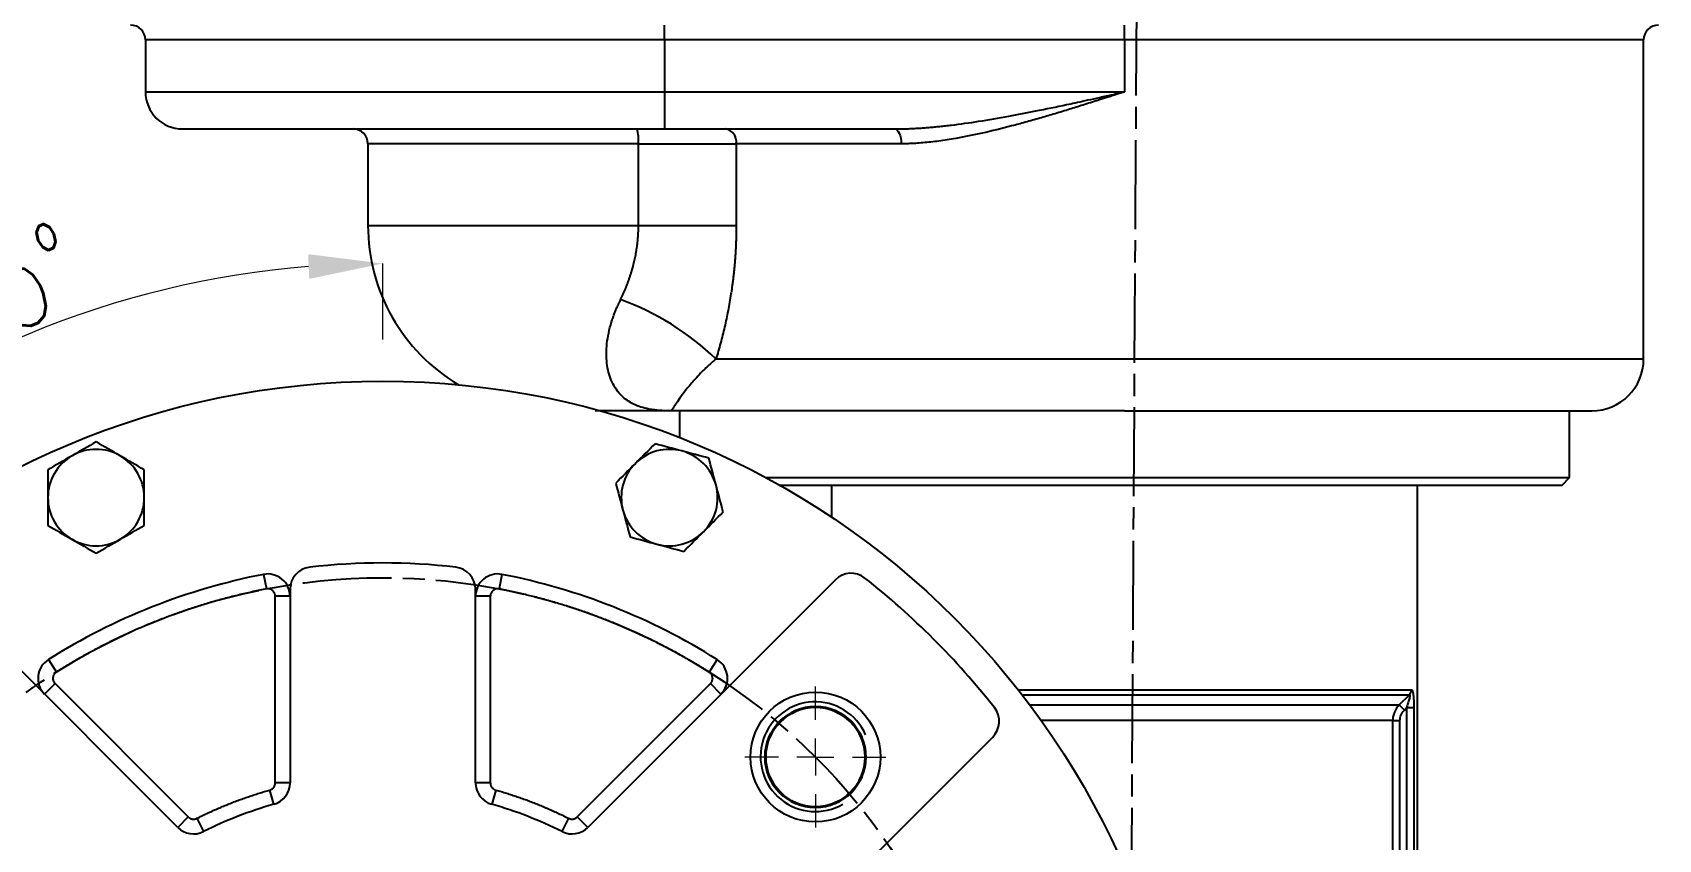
# Model space of a CAD drawing. Header units: millimetres. Extents: x 2301 to 4250, y 838 to 2217.
# Drawn here: x 3456.8 to 3676, y 1637.2 to 1746 of the extents above; entities that cross this region are included whole.
import ezdxf

# ---------------------------------------------------------------- set-up
doc = ezdxf.new("R2010")
doc.units = ezdxf.units.MM
doc.linetypes.add('AM_ISO08W050', pattern=[18, 12, -1.5, 3, -1.5])
for name, color, linetype, lineweight in [('10', 7, 'Continuous', 0), ('AM_5', 3, 'Continuous', 25), ('AM_7', 4, 'AM_ISO08W050', 25), ('粗实线', 7, 'Continuous', 40)]:
    doc.layers.add(name, color=color, linetype=linetype, lineweight=lineweight)
doc.styles.add('SLDTEXTSTYLE1', font='txt.shx', dxfattribs={"width": 0.7, "bigfont": 'gbcbig.shx'})
doc.dimstyles.new('SLDDIMSTYLE12$2', dxfattribs={"dimtxt": 12, "dimasz": 10, "dimexe": 0, "dimexo": 0.0625, "dimgap": 0.875, "dimtad": 1, "dimdec": 1, "dimlfac": 1.8, "dimrnd": 1e-09, "dimzin": 12, "dimdsep": 46, "dimtxsty": 'SLDTEXTSTYLE1', "dimcen": 0.09, "dimdle": 8.16, "dimclrd": 3, "dimclre": 3, "dimadec": 0, "dimazin": 3, "dimtfac": 1, "dimtdec": 1, "dimtofl": 0, "dimtmove": 0, "dimatfit": 3, "dimfxl": 0, "dimfrac": 2, "dimtolj": 1, "dimlwd": 5, "dimlwe": 5, "dimarcsym": 0})
doc.dimstyles.new('SLDDIMSTYLE12$3', dxfattribs={"dimtxt": 12, "dimasz": 10, "dimexe": 0, "dimexo": 0.0625, "dimgap": 0.875, "dimtad": 1, "dimdec": 1, "dimlfac": 1.8, "dimrnd": 1e-09, "dimzin": 12, "dimdsep": 46, "dimtxsty": 'SLDTEXTSTYLE1', "dimcen": 0.09, "dimdle": 8.16, "dimclrd": 3, "dimclre": 3, "dimadec": 0, "dimazin": 3, "dimtfac": 1, "dimtdec": 1, "dimtofl": 0, "dimtmove": 0, "dimatfit": 3, "dimfxl": 0, "dimfrac": 2, "dimtolj": 1, "dimlwd": 5, "dimlwe": 5, "dimarcsym": 0})

# ---------------------------------------------------------------- blocks, each defined once
blk = doc.blocks.new('SW_CENTERMARKSYMBOL_4')
at = {"layer": '10', "color": 0}
for p, q in [((0, 1), (0, 1.9)), ((0, 0), (0, 0.5)), ((-1, 0), (-1.9, 0)), ((0, 0), (-0.5, 0)), ((0, 0), (0, -0.5)), ((0, 0), (0.5, 0)), ((1, 0), (1.9, 0)), ((0, -1), (0, -1.9))]:
    blk.add_line(p, q, dxfattribs=at)
blk = doc.blocks.new('*D61')
at = {"layer": 'AM_5', "color": 3, "linetype": 'Continuous', "lineweight": 5, "transparency": 16777216}
blk.add_line((3370.24, 1675.46), (3403.73, 1654.05), dxfattribs=at)
at = {"layer": 'AM_5', "color": 3, "lineweight": 5, "transparency": 16777216}
for p, q in [((3503.92, 1589.98), (3504.1, 1589.98)), ((3504.01, 1589.89), (3504.01, 1590.07))]:
    blk.add_line(p, q, dxfattribs=at)
at = {"layer": 'AM_5', "color": 3, "transparency": 16777216}
blk.add_solid([(3404.63, 1655.46), (3402.84, 1652.65), (3412.16, 1648.67)], dxfattribs=at)
at = {"layer": 'Defpoints', "color": 0, "transparency": 16777216}
for p in [(3412.16, 1648.67), (3595.86, 1531.29)]:
    blk.add_point(p, dxfattribs=at)
at = {"layer": 'AM_5', "color": 0, "transparency": 16777216, "insert": (3386.47, 1673.24), "char_height": 12, "attachment_point": 5, "rotation": 327.4226, "style": 'SLDTEXTSTYLE1'}
blk.add_mtext('\\A1;∅218', dxfattribs=at)
blk = doc.blocks.new('*D62')
at = {"layer": 'AM_5', "color": 3, "linetype": 'Continuous', "lineweight": 5, "transparency": 16777216}
blk.add_line((3352.86, 1624.35), (3413.81, 1610.49), dxfattribs=at)
at = {"layer": 'AM_5', "color": 3, "lineweight": 5, "transparency": 16777216}
for p, q in [((3503.92, 1589.98), (3504.1, 1589.98)), ((3504.01, 1589.89), (3504.01, 1590.07))]:
    blk.add_line(p, q, dxfattribs=at)
at = {"layer": 'AM_5', "color": 3, "transparency": 16777216}
blk.add_solid([(3414.18, 1612.11), (3413.44, 1608.86), (3423.56, 1608.27)], dxfattribs=at)
at = {"layer": 'Defpoints', "color": 0, "transparency": 16777216}
for p in [(3423.56, 1608.27), (3584.46, 1571.69)]:
    blk.add_point(p, dxfattribs=at)
at = {"layer": 'AM_5', "color": 0, "transparency": 16777216, "insert": (3368.89, 1627.75), "char_height": 12, "attachment_point": 5, "rotation": 347.19, "style": 'SLDTEXTSTYLE1'}
blk.add_mtext('\\A1;∅165', dxfattribs=at)
blk = doc.blocks.new('*D58')
at = {"layer": 'AM_5', "color": 3, "linetype": 'Continuous', "lineweight": 5, "transparency": 16777216}
blk.add_line((3504.01, 1704.62), (3504.01, 1714.84), dxfattribs=at)
at = {"layer": 'AM_5', "color": 3, "lineweight": 5, "transparency": 16777216}
blk.add_line((3445.63, 1648.36), (3415.72, 1678.27), dxfattribs=at)
at = {"layer": 'AM_5', "color": 3, "linetype": 'Continuous', "lineweight": 5, "transparency": 16777216}
blk.add_arc((3504.01, 1589.98), 124.86, 94.59, 130.41, dxfattribs=at)
at = {"layer": 'AM_5', "color": 3, "transparency": 16777216}
for points in [[(3493.95, 1716.1), (3494.09, 1712.77), (3504.01, 1714.84)], [(3424.2, 1683.83), (3421.94, 1686.28), (3415.72, 1678.27)]]:
    blk.add_solid(points, dxfattribs=at)
at = {"layer": 'Defpoints', "color": 0, "transparency": 16777216}
for p in [(3471.69, 1710.59), (3504.01, 1704.55), (3445.67, 1648.32), (3504.01, 1589.98), (3504.01, 1474.49)]:
    blk.add_point(p, dxfattribs=at)
at = {"layer": 'AM_5', "color": 0, "transparency": 16777216, "insert": (3453.6, 1711.69), "char_height": 12, "attachment_point": 5, "rotation": 22.5, "style": 'SLDTEXTSTYLE1'}
blk.add_mtext('\\A1;45°', dxfattribs=at)
blk = doc.blocks.new('*U47')
at = {"layer": 'AM_5', "linetype": 'ByBlock'}
blk.add_arc((0, 0.31), 7.39, 113.617, 30.178, dxfattribs=at)
at = {"layer": '粗实线', "linetype": 'ByBlock'}
blk.add_circle((0.05, 0.33), 6.75, dxfattribs=at)
blk = doc.blocks.new('*U49')
at = {"layer": '粗实线', "color": 0, "linetype": 'ByBlock', "lineweight": -2, "transparency": 16777216}
for p, rotation in [((19471.27, 3195.66), 270), ((19355.25, 3078.89), 90.00000000000001), ((19471.65, 3079.27), 180)]:
    blk.add_blockref('*U47', p, dxfattribs=dict(at, rotation=rotation))
blk.add_blockref('*U47', (19354.88, 3195.29), dxfattribs=at)

msp = doc.modelspace()

# ---------------------------------------------------------------- linework, layer by layer
at = {"color": 7, "linetype": 'Continuous', "lineweight": 25}
for p, q in [((3542.011, 1744.98), (3542.011, 1746.98)), ((3604.011, 1744.98), (3604.011, 1746.98)), ((3472.011, 1744.98), (3472.011, 1737.98)), ((3542.011, 1744.98), (3472.011, 1744.98)), ((3604.011, 1744.98), (3542.011, 1744.98)), ((3542.011, 1744.98), (3542.011, 1737.98)), ((3604.011, 1744.98), (3604.011, 1737.98)), ((3674.011, 1744.98), (3604.011, 1744.98)), ((3674.011, 1701.98), (3674.011, 1744.98)), ((3472.011, 1737.98), (3542.011, 1737.98)), ((3542.011, 1737.98), (3604.011, 1737.98)), ((3542.011, 1737.98), (3542.011, 1732.98)), ((3542.011, 1732.98), (3573.043, 1732.98)), ((3502.011, 1730.98), (3502.011, 1719.98)), ((3538.484, 1730.98), (3502.011, 1730.98)), ((3538.484, 1730.98), (3551.674, 1730.98)), ((3538.484, 1719.98), (3538.484, 1730.98)), ((3551.674, 1730.98), (3551.674, 1719.98)), ((3573.903, 1730.98), (3551.674, 1730.98)), ((3502.011, 1719.98), (3538.484, 1719.98)), ((3538.484, 1719.98), (3551.674, 1719.98)), ((3548.935, 1701.98), (3674.011, 1701.98)), ((3544.011, 1694.98), (3544.011, 1691.375)), ((3664.011, 1685.98), (3664.011, 1694.98)), ((3555.634, 1685.98), (3664.011, 1685.98)), ((3663.011, 1684.98), (3664.011, 1685.98)), ((3557.452, 1684.98), (3663.011, 1684.98)), ((3564.511, 1684.98), (3564.511, 1680.648)), ((3643.511, 1494.98), (3643.511, 1684.98)), ((3487.94, 1672.937), (3488.321, 1670.974)), ((3520.081, 1672.937), (3519.701, 1670.974)), ((3476.375, 1638.829), (3442.993, 1672.21)), ((3491.511, 1670.924), (3491.511, 1644.832)), ((3516.511, 1644.832), (3516.511, 1670.924)), ((3565.028, 1672.21), (3531.647, 1638.829)), ((3491.511, 1669.992), (3489.511, 1669.992)), ((3489.511, 1644.832), (3489.511, 1669.992)), ((3518.511, 1669.992), (3516.511, 1669.992)), ((3518.511, 1669.992), (3518.511, 1644.832)), ((3458.932, 1661.451), (3459.999, 1659.76)), ((3549.089, 1661.451), (3548.022, 1659.76)), ((3459.826, 1658.207), (3458.411, 1656.792)), ((3459.826, 1658.207), (3477.789, 1640.243)), ((3530.233, 1640.243), (3548.196, 1658.207)), ((3549.61, 1656.792), (3548.196, 1658.207)), ((3589.663, 1657.394), (3642.709, 1657.394)), ((3590.215, 1656.687), (3642.422, 1656.687)), ((3591.227, 1655.358), (3641.066, 1655.358)), ((3641.066, 1655.358), (3642.422, 1656.687)), ((3641.758, 1654.651), (3641.066, 1655.358)), ((3640.182, 1653.237), (3592.777, 1653.237)), ((3640.182, 1526.722), (3640.182, 1653.237)), ((3640.182, 1653.237), (3641.159, 1653.237)), ((3641.159, 1526.722), (3641.159, 1653.237)), ((3641.758, 1654.651), (3642.04, 1654.927)), ((3643.028, 1654.927), (3642.04, 1654.927)), ((3642.04, 1654.927), (3642.04, 1525.032)), ((3643.028, 1654.927), (3643.028, 1525.032)), ((3552.86, 1617.616), (3586.241, 1650.997)), ((3491.511, 1644.832), (3489.511, 1644.832)), ((3518.511, 1644.832), (3516.511, 1644.832)), ((3489.327, 1641.945), (3488.783, 1643.869)), ((3519.239, 1643.869), (3518.695, 1641.945)), ((3477.789, 1640.243), (3476.375, 1638.829)), ((3478.944, 1640.056), (3479.839, 1638.268)), ((3528.183, 1638.268), (3529.078, 1640.056)), ((3531.647, 1638.829), (3530.233, 1640.243))]:
    msp.add_line(p, q, dxfattribs=at)
at = {"color": 7, "linetype": 'Continuous', "lineweight": 25, "flags": 128}
msp.add_lwpolyline([(3573.043, 1732.98), (3573.211, 1732.941), (3573.372, 1732.827), (3573.521, 1732.643), (3573.651, 1732.394), (3573.758, 1732.091), (3573.838, 1731.745), (3573.887, 1731.37), (3573.903, 1730.98)], dxfattribs=at)
at = {"color": 7, "linetype": 'Continuous', "lineweight": 25}
for centre, radius in [((3504.011, 1589.98), 109), ((3562.347, 1648.316), 8.75)]:
    msp.add_circle(centre, radius, dxfattribs=at)
for centre, radius, start, end in [((3470.011, 1744.98), 2, 0, 90), ((3676.011, 1744.98), 2, 90, 180), ((3477.011, 1737.98), 5, 180, 270), ((3500.011, 1730.98), 2, 0, 90), ((3532.681, 1731.476), 5.824, 355.11352, 14.96419), ((3549.884, 1731.2), 1.804, 352.97857, 80.59017), ((3527.011, 1719.98), 25, 180, 239.22232), ((3523.47, 1675.375), 36.827, 46.25419, 69.99184), ((3667.011, 1701.98), 7, 270, 0), ((3465.36, 1683.292), 6.5, 120, 180), ((3465.36, 1683.292), 6.5, 60, 120), ((3465.36, 1683.292), 6.5, 0, 60), ((3542.662, 1683.292), 6.5, 75, 135), ((3542.662, 1683.292), 6.5, 15, 75), ((3542.662, 1683.292), 6.5, 135, 195), ((3542.662, 1683.292), 6.5, 315, 15), ((3465.36, 1683.292), 6.5, 180, 240), ((3465.36, 1683.292), 6.5, 300, 0), ((3542.662, 1683.292), 6.5, 195, 255), ((3465.36, 1683.292), 6.5, 240, 300), ((3542.662, 1683.292), 6.5, 255, 315), ((3504.011, 1589.98), 84.5, 100.96353, 122.24051), ((3488.511, 1669.992), 3, 0, 100.96353), ((3494.511, 1670.924), 3, 96.69387, 180), ((3504.011, 1589.98), 84.5, 83.30613, 96.69387), ((3513.511, 1670.924), 3, 0, 83.30613), ((3519.511, 1669.992), 3, 79.03647, 180), ((3504.011, 1589.98), 84.5, 57.75949, 79.03647), ((3567.15, 1670.089), 3, 51.75633, 135), ((3504.011, 1589.98), 105, 38.24367, 51.75633), ((3460.533, 1658.914), 3, 122.24051, 225), ((3547.489, 1658.914), 3, 315, 57.75949), ((3641.699, 1657.392), 1.01, 315.72612, 0.09843), ((3584.12, 1653.118), 3, 315, 38.24367), ((3488.511, 1644.832), 3, 285.77913, 0), ((3519.511, 1644.832), 3, 180, 254.22087), ((3504.011, 1589.98), 54, 105.77913, 116.59152), ((3504.011, 1589.98), 54, 63.40848, 74.22087), ((3478.496, 1640.95), 3, 225, 296.59152), ((3529.526, 1640.95), 3, 243.40848, 315)]:
    msp.add_arc(centre, radius, start, end, dxfattribs=at)
for points, knots in [([(3573.043, 1732.98), (3573.244, 1732.98), (3573.653, 1732.982), (3574.276, 1732.995), (3574.916, 1733.016), (3575.575, 1733.046), (3576.252, 1733.084), (3576.947, 1733.132), (3577.66, 1733.188), (3578.391, 1733.253), (3579.14, 1733.327), (3579.908, 1733.41), (3581.636, 1733.613), (3584.476, 1734.014), (3588.266, 1734.665), (3592.227, 1735.429), (3595.199, 1736.049), (3597.413, 1736.524), (3598.762, 1736.817), (3600.323, 1737.16), (3602.096, 1737.553), (3603.349, 1737.832), (3604.011, 1737.98)], [0, 0, 0, 0, 0.0199539, 0.0404578, 0.0615128, 0.0831196, 0.105279, 0.1279918, 0.1512587, 0.1750802, 0.1994571, 0.2243898, 0.2498788, 0.3677378, 0.4999469, 0.6163675, 0.7497501, 0.7861991, 0.8294486, 0.8794986, 0.9363491, 1, 1, 1, 1]), ([(3604.011, 1737.98), (3603.739, 1737.893), (3603.219, 1737.726), (3602.475, 1737.488), (3601.803, 1737.273), (3601.201, 1737.08), (3600.67, 1736.911), (3599.669, 1736.593), (3598.246, 1736.144), (3596.318, 1735.545), (3594.455, 1734.98), (3592.542, 1734.416), (3590.672, 1733.885), (3588.084, 1733.185), (3584.952, 1732.414), (3582.058, 1731.827), (3580.113, 1731.507), (3578.987, 1731.345), (3577.898, 1731.212), (3576.847, 1731.108), (3575.832, 1731.035), (3574.854, 1730.989), (3574.217, 1730.983), (3573.903, 1730.98)], [0, 0, 0, 0, 0.0267307, 0.0511304, 0.073199, 0.0929367, 0.1103434, 0.125419, 0.1915233, 0.2504309, 0.3153356, 0.3751838, 0.4392739, 0.5000601, 0.6314499, 0.7502069, 0.7892104, 0.8270785, 0.8638271, 0.8994736, 0.934037, 0.9675381, 1, 1, 1, 1]), ([(3477.011, 1732.98), (3477.011, 1732.98), (3483.859, 1732.98), (3508.238, 1732.98), (3524.772, 1732.98), (3542.011, 1732.98)], [0, 0, 0, 0, 0.5, 0.5, 1, 1, 1, 1]), ([(3536.071, 1709.98), (3536.132, 1710.105), (3536.254, 1710.354), (3536.43, 1710.735), (3536.601, 1711.119), (3536.765, 1711.506), (3536.923, 1711.898), (3537.074, 1712.293), (3537.218, 1712.692), (3537.356, 1713.094), (3537.486, 1713.499), (3537.609, 1713.907), (3537.725, 1714.319), (3537.86, 1714.838), (3538.006, 1715.468), (3538.152, 1716.21), (3538.273, 1716.957), (3538.367, 1717.708), (3538.434, 1718.463), (3538.476, 1719.221), (3538.481, 1719.727), (3538.484, 1719.98)], [0, 0, 0, 0, 0.0428071, 0.0854067, 0.1278068, 0.1700159, 0.2120434, 0.2538995, 0.295595, 0.3371413, 0.3785508, 0.4198361, 0.4610109, 0.5020891, 0.5741463, 0.6457369, 0.716951, 0.7878839, 0.8586347, 0.9293055, 1, 1, 1, 1]), ([(3551.674, 1719.98), (3551.673, 1719.772), (3551.672, 1719.358), (3551.662, 1718.737), (3551.646, 1718.117), (3551.624, 1717.498), (3551.595, 1716.88), (3551.56, 1716.263), (3551.518, 1715.646), (3551.471, 1715.031), (3551.416, 1714.417), (3551.356, 1713.803), (3551.289, 1713.191), (3551.216, 1712.579), (3551.137, 1711.969), (3551.052, 1711.359), (3550.877, 1710.195), (3550.579, 1708.487), (3550.185, 1706.637), (3549.832, 1705.18), (3549.551, 1704.1), (3549.253, 1703.032), (3549.041, 1702.331), (3548.935, 1701.98)], [0, 0, 0, 0, 0.0333164, 0.06659, 0.0998289, 0.133041, 0.1662346, 0.1994177, 0.2325984, 0.2657848, 0.2989852, 0.3322075, 0.36546, 0.3987505, 0.4320873, 0.4654782, 0.4989313, 0.6240721, 0.749517, 0.8120325, 0.8745844, 0.9372234, 1, 1, 1, 1]), ([(3542.011, 1694.993), (3541.895, 1694.998), (3541.663, 1695.008), (3541.317, 1695.031), (3540.971, 1695.061), (3540.626, 1695.099), (3540.281, 1695.148), (3539.938, 1695.206), (3539.35, 1695.327), (3538.529, 1695.562), (3537.27, 1696.124), (3535.89, 1697.186), (3534.93, 1698.686), (3534.429, 1700.18), (3534.21, 1701.371), (3534.137, 1702.667), (3534.216, 1704.031), (3534.448, 1705.47), (3534.755, 1706.655), (3535.05, 1707.558), (3535.269, 1708.161), (3535.512, 1708.766), (3535.777, 1709.373), (3535.973, 1709.777), (3536.071, 1709.98)], [0, 0, 0, 0, 0.0171565, 0.034573, 0.0522591, 0.0702238, 0.0884755, 0.1070221, 0.1258716, 0.1859165, 0.2502649, 0.3672912, 0.4997666, 0.5611647, 0.6251634, 0.6866952, 0.7498049, 0.8120772, 0.8750564, 0.9000419, 0.925012, 0.9499838, 0.9749742, 1, 1, 1, 1]), ([(3548.935, 1701.98), (3548.842, 1701.901), (3548.659, 1701.746), (3548.397, 1701.516), (3548.147, 1701.293), (3547.91, 1701.075), (3547.684, 1700.863), (3547.469, 1700.658), (3547.266, 1700.459), (3546.852, 1700.047), (3546.283, 1699.45), (3545.395, 1698.445), (3544.541, 1697.369), (3543.825, 1696.367), (3543.354, 1695.668), (3543.106, 1695.303), (3542.972, 1695.122), (3542.899, 1695.034), (3542.847, 1694.987), (3542.827, 1694.982), (3542.817, 1694.98)], [0, 0, 0, 0, 0.0167138, 0.0331164, 0.0492068, 0.0649838, 0.0804465, 0.0955944, 0.1104267, 0.1249431, 0.1888554, 0.2500367, 0.3774559, 0.4998465, 0.6259103, 0.7498041, 0.8135481, 0.8764576, 0.9385881, 1, 1, 1, 1]), ([(3542.011, 1694.98), (3541.095, 1694.98), (3539.208, 1694.98), (3536.428, 1694.98), (3534.174, 1694.98), (3533.038, 1694.98), (3532.669, 1694.98)], [0, 0, 0, 0, 0.2704975, 0.5571976, 0.855817, 1, 1, 1, 1]), ([(3542.817, 1694.98), (3542.682, 1694.98), (3542.411, 1694.981), (3542.144, 1694.989), (3542.011, 1694.993)], [0, 0, 0, 0, 0.4982138, 1, 1, 1, 1]), ([(3604.011, 1694.98), (3603.733, 1694.98), (3603.179, 1694.98), (3602.348, 1694.98), (3601.517, 1694.98), (3600.688, 1694.98), (3599.859, 1694.98), (3599.032, 1694.98), (3598.205, 1694.98), (3597.379, 1694.98), (3596.553, 1694.98), (3595.729, 1694.98), (3594.906, 1694.98), (3592.646, 1694.98), (3588.974, 1694.98), (3583.93, 1694.98), (3578.976, 1694.98), (3574.133, 1694.98), (3569.484, 1694.98), (3565.07, 1694.98), (3560.943, 1694.98), (3557.156, 1694.98), (3553.727, 1694.98), (3550.709, 1694.98), (3548.089, 1694.98), (3546.411, 1694.98), (3545.399, 1694.98), (3544.891, 1694.98), (3544.414, 1694.98), (3543.968, 1694.98), (3543.552, 1694.98), (3543.165, 1694.98), (3542.933, 1694.98), (3542.817, 1694.98)], [0, 0, 0, 0, 0.0099265, 0.0198444, 0.0297555, 0.0396615, 0.0495642, 0.0594652, 0.0693663, 0.0792692, 0.0891757, 0.0990874, 0.1090062, 0.1189336, 0.1809172, 0.242907, 0.3067039, 0.370507, 0.4352508, 0.5000008, 0.5647446, 0.6294946, 0.6932915, 0.7570946, 0.8190782, 0.881068, 0.8980793, 0.915069, 0.932046, 0.9490189, 0.9659964, 0.9829872, 1, 1, 1, 1]), ([(3604.011, 1694.98), (3620.719, 1694.98), (3636.744, 1694.98), (3660.373, 1694.98), (3667.011, 1694.98), (3667.011, 1694.98)], [0, 0, 0, 0, 0.5, 0.5, 1, 1, 1, 1]), ([(3488.321, 1670.974), (3488.025, 1670.916), (3487.435, 1670.799), (3486.552, 1670.613), (3485.671, 1670.417), (3484.794, 1670.212), (3483.919, 1669.998), (3483.047, 1669.774), (3482.178, 1669.541), (3481.311, 1669.298), (3480.448, 1669.046), (3479.587, 1668.784), (3478.728, 1668.513), (3477.873, 1668.232), (3477.02, 1667.942), (3476.17, 1667.642), (3475.323, 1667.333), (3474.479, 1667.015), (3473.388, 1666.59), (3472.057, 1666.047), (3470.494, 1665.371), (3468.946, 1664.664), (3467.415, 1663.926), (3465.899, 1663.156), (3464.399, 1662.355), (3462.915, 1661.522), (3461.446, 1660.66), (3460.482, 1660.06), (3459.999, 1659.76)], [0, 0, 0, 0, 0.02948127, 0.05893633, 0.08836867, 0.11778178, 0.14717919, 0.17656439, 0.20594091, 0.23531227, 0.26468199, 0.29405359, 0.32343061, 0.35281655, 0.38221494, 0.41162929, 0.44106311, 0.47051989, 0.50000314, 0.5556672, 0.61124879, 0.66677153, 0.7222591, 0.77773524, 0.83322369, 0.88874819, 0.94433242, 1, 1, 1, 1]), ([(3489.218, 1670.699), (3489.194, 1670.722), (3489.147, 1670.767), (3489.068, 1670.825), (3488.985, 1670.875), (3488.897, 1670.917), (3488.784, 1670.957), (3488.645, 1670.988), (3488.482, 1670.998), (3488.375, 1670.982), (3488.321, 1670.974)], [0, 0, 0, 0, 0.10091869, 0.20042473, 0.29948448, 0.3990773, 0.50016707, 0.66741448, 0.83251407, 1, 1, 1, 1]), ([(3489.511, 1669.992), (3489.51, 1670.025), (3489.508, 1670.09), (3489.493, 1670.187), (3489.469, 1670.282), (3489.425, 1670.406), (3489.349, 1670.553), (3489.262, 1670.65), (3489.218, 1670.699)], [0, 0, 0, 0, 0.12512191, 0.24940067, 0.3740493, 0.5002702, 0.74940614, 1, 1, 1, 1]), ([(3519.701, 1670.974), (3519.672, 1670.979), (3519.614, 1670.989), (3519.526, 1670.994), (3519.438, 1670.991), (3519.351, 1670.981), (3519.221, 1670.954), (3519.055, 1670.892), (3518.87, 1670.77), (3518.715, 1670.611), (3518.612, 1670.443), (3518.55, 1670.283), (3518.517, 1670.139), (3518.513, 1670.041), (3518.511, 1669.992)], [0, 0, 0, 0, 0.0503947, 0.1002231, 0.1498774, 0.1997543, 0.2502449, 0.375002, 0.5000674, 0.6248247, 0.7498901, 0.8334997, 0.9162569, 1, 1, 1, 1]), ([(3548.022, 1659.76), (3547.767, 1659.919), (3547.257, 1660.239), (3546.486, 1660.707), (3545.71, 1661.168), (3544.93, 1661.619), (3544.146, 1662.061), (3543.357, 1662.495), (3542.564, 1662.92), (3541.766, 1663.336), (3540.963, 1663.744), (3540.157, 1664.142), (3539.345, 1664.532), (3538.53, 1664.913), (3537.71, 1665.286), (3536.885, 1665.649), (3536.056, 1666.004), (3535.222, 1666.35), (3534.136, 1666.786), (3532.795, 1667.302), (3531.193, 1667.88), (3529.581, 1668.424), (3527.959, 1668.934), (3526.327, 1669.411), (3524.685, 1669.854), (3523.034, 1670.263), (3521.373, 1670.64), (3520.258, 1670.863), (3519.701, 1670.974)], [0, 0, 0, 0, 0.0294813, 0.0589363, 0.0883687, 0.1177818, 0.1471792, 0.1765644, 0.2059409, 0.2353123, 0.264682, 0.2940536, 0.3234306, 0.3528166, 0.3822149, 0.4116293, 0.4410631, 0.4705199, 0.5000031, 0.5556672, 0.6112488, 0.6667715, 0.7222591, 0.7777352, 0.8332237, 0.8887482, 0.9443324, 1, 1, 1, 1]), ([(3459.999, 1659.76), (3459.974, 1659.743), (3459.924, 1659.71), (3459.856, 1659.652), (3459.793, 1659.589), (3459.735, 1659.52), (3459.659, 1659.409), (3459.58, 1659.246), (3459.531, 1659.026), (3459.53, 1658.8), (3459.576, 1658.604), (3459.645, 1658.445), (3459.724, 1658.317), (3459.792, 1658.243), (3459.826, 1658.207)], [0, 0, 0, 0, 0.0504118, 0.1002352, 0.1498769, 0.1997479, 0.2502538, 0.3750108, 0.5000699, 0.624827, 0.7498862, 0.8335095, 0.9162456, 1, 1, 1, 1]), ([(3548.196, 1658.207), (3548.218, 1658.229), (3548.261, 1658.275), (3548.317, 1658.351), (3548.367, 1658.431), (3548.424, 1658.549), (3548.475, 1658.709), (3548.496, 1658.913), (3548.476, 1659.118), (3548.414, 1659.308), (3548.322, 1659.48), (3548.238, 1659.574), (3548.196, 1659.621)], [0, 0, 0, 0, 0.060259, 0.1200207, 0.1798243, 0.2402078, 0.3699983, 0.5001303, 0.629921, 0.7600531, 0.8799433, 1, 1, 1, 1]), ([(3642.709, 1657.394), (3642.717, 1657.393), (3642.733, 1657.391), (3642.757, 1657.376), (3642.779, 1657.351), (3642.801, 1657.317), (3642.822, 1657.272), (3642.842, 1657.217), (3642.876, 1657.105), (3642.92, 1656.894), (3642.963, 1656.555), (3642.994, 1656.173), (3643.012, 1655.816), (3643.022, 1655.492), (3643.027, 1655.213), (3643.028, 1655.023), (3643.028, 1654.927)], [0, 0, 0, 0, 0.0359777, 0.0714782, 0.1067522, 0.1420549, 0.177641, 0.2137593, 0.2506477, 0.3715956, 0.5007582, 0.6220505, 0.7499647, 0.8318195, 0.9149841, 1, 1, 1, 1]), ([(3641.066, 1655.358), (3640.785, 1655.079), (3640.564, 1654.75), (3640.337, 1654.206), (3640.278, 1654.015), (3640.201, 1653.631), (3640.182, 1653.436), (3640.182, 1653.237)], [0, 0, 0, 0, 0.5, 0.5, 0.75, 0.75, 1, 1, 1, 1]), ([(3642.422, 1656.687), (3642.444, 1656.694), (3642.459, 1656.685), (3642.476, 1656.634), (3642.478, 1656.593), (3642.466, 1656.432), (3642.435, 1656.278), (3642.35, 1655.93), (3642.296, 1655.739), (3642.175, 1655.338), (3642.11, 1655.134), (3642.04, 1654.927)], [0, 0, 0, 0, 0.125, 0.125, 0.25, 0.25, 0.5, 0.5, 0.75, 0.75, 1, 1, 1, 1]), ([(3641.159, 1653.237), (3641.159, 1653.37), (3641.173, 1653.5), (3641.225, 1653.756), (3641.264, 1653.883), (3641.418, 1654.246), (3641.567, 1654.465), (3641.758, 1654.651)], [0, 0, 0, 0, 0.25, 0.25, 0.5, 0.5, 1, 1, 1, 1]), ([(3488.783, 1643.869), (3488.816, 1643.88), (3488.883, 1643.901), (3488.978, 1643.946), (3489.086, 1644.01), (3489.201, 1644.101), (3489.312, 1644.226), (3489.401, 1644.366), (3489.464, 1644.518), (3489.504, 1644.674), (3489.508, 1644.779), (3489.511, 1644.832)], [0, 0, 0, 0, 0.0811895, 0.162018, 0.2433868, 0.3715221, 0.5000673, 0.6282027, 0.7567481, 0.8782732, 1, 1, 1, 1]), ([(3518.511, 1644.832), (3518.512, 1644.799), (3518.514, 1644.734), (3518.528, 1644.637), (3518.552, 1644.541), (3518.596, 1644.418), (3518.672, 1644.271), (3518.76, 1644.174), (3518.804, 1644.125)], [0, 0, 0, 0, 0.1251219, 0.2494007, 0.3740493, 0.5002702, 0.7494061, 1, 1, 1, 1]), ([(3478.944, 1640.056), (3479.17, 1640.168), (3479.621, 1640.392), (3480.304, 1640.716), (3480.99, 1641.031), (3481.68, 1641.337), (3482.374, 1641.633), (3483.071, 1641.92), (3483.772, 1642.197), (3484.477, 1642.465), (3485.185, 1642.723), (3485.898, 1642.972), (3486.613, 1643.211), (3487.333, 1643.44), (3488.056, 1643.661), (3488.54, 1643.8), (3488.783, 1643.869)], [0, 0, 0, 0, 0.0715977, 0.1431173, 0.214572, 0.2859746, 0.3573381, 0.4286756, 0.5, 0.5713244, 0.6426619, 0.7140254, 0.785428, 0.8568827, 0.9284023, 1, 1, 1, 1]), ([(3518.804, 1644.125), (3518.829, 1644.101), (3518.878, 1644.054), (3518.961, 1643.994), (3519.048, 1643.943), (3519.141, 1643.9), (3519.206, 1643.88), (3519.239, 1643.869)], [0, 0, 0, 0, 0.202125, 0.4010659, 0.5989341, 0.797875, 1, 1, 1, 1]), ([(3519.239, 1643.869), (3519.481, 1643.8), (3519.966, 1643.661), (3520.689, 1643.44), (3521.408, 1643.211), (3522.124, 1642.972), (3522.836, 1642.723), (3523.545, 1642.465), (3524.249, 1642.197), (3524.95, 1641.92), (3525.648, 1641.633), (3526.341, 1641.337), (3527.031, 1641.031), (3527.717, 1640.716), (3528.4, 1640.392), (3528.852, 1640.168), (3529.078, 1640.056)], [0, 0, 0, 0, 0.0715977, 0.1431173, 0.214572, 0.2859746, 0.3573381, 0.4286756, 0.5, 0.5713244, 0.6426619, 0.7140254, 0.785428, 0.8568827, 0.9284023, 1, 1, 1, 1]), ([(3477.789, 1640.243), (3477.814, 1640.22), (3477.863, 1640.173), (3477.945, 1640.114), (3478.049, 1640.052), (3478.179, 1639.997), (3478.335, 1639.959), (3478.495, 1639.946), (3478.653, 1639.959), (3478.805, 1639.994), (3478.897, 1640.035), (3478.944, 1640.056)], [0, 0, 0, 0, 0.0813325, 0.1623376, 0.2438581, 0.3717459, 0.5000629, 0.6279508, 0.7562678, 0.8780283, 1, 1, 1, 1]), ([(3529.078, 1640.056), (3529.109, 1640.042), (3529.17, 1640.013), (3529.267, 1639.983), (3529.385, 1639.957), (3529.526, 1639.946), (3529.686, 1639.959), (3529.842, 1639.997), (3529.987, 1640.059), (3530.12, 1640.14), (3530.195, 1640.209), (3530.233, 1640.243)], [0, 0, 0, 0, 0.0813325, 0.1623376, 0.2438581, 0.3717459, 0.5000629, 0.6279508, 0.7562678, 0.8780283, 1, 1, 1, 1])]:
    msp.add_open_spline(points, degree=3, knots=knots, dxfattribs=at)
for points in [[(3542.817, 1694.98), (3542.683, 1694.98), (3542.414, 1694.98), (3542.145, 1694.98), (3542.011, 1694.98)], [(3465.36, 1690.797), (3464.285, 1690.177), (3463.203, 1689.552), (3462.11, 1688.921)], [(3468.61, 1688.921), (3467.516, 1689.552), (3466.434, 1690.177), (3465.36, 1690.797)], [(3540.719, 1690.541), (3539.842, 1689.664), (3538.959, 1688.781), (3538.066, 1687.888)], [(3544.344, 1689.57), (3543.124, 1689.897), (3541.918, 1690.22), (3540.719, 1690.541)], [(3462.11, 1688.921), (3461.016, 1688.289), (3459.934, 1687.665), (3458.86, 1687.044)], [(3471.86, 1687.044), (3470.785, 1687.665), (3469.703, 1688.289), (3468.61, 1688.921)], [(3547.969, 1688.599), (3546.771, 1688.92), (3545.564, 1689.243), (3544.344, 1689.57)], [(3548.94, 1684.974), (3548.614, 1686.194), (3548.29, 1687.4), (3547.969, 1688.599)], [(3458.86, 1687.044), (3458.86, 1685.803), (3458.86, 1684.554), (3458.86, 1683.292)], [(3471.86, 1683.292), (3471.86, 1684.554), (3471.86, 1685.803), (3471.86, 1687.044)], [(3538.066, 1687.888), (3537.173, 1686.995), (3536.289, 1686.111), (3535.412, 1685.234)], [(3535.412, 1685.234), (3535.733, 1684.036), (3536.056, 1682.829), (3536.383, 1681.609)], [(3549.912, 1681.349), (3549.591, 1682.547), (3549.267, 1683.754), (3548.94, 1684.974)], [(3458.86, 1683.292), (3458.86, 1682.029), (3458.86, 1680.78), (3458.86, 1679.539)], [(3471.86, 1679.539), (3471.86, 1680.78), (3471.86, 1682.029), (3471.86, 1683.292)], [(3536.383, 1681.609), (3536.71, 1680.389), (3537.033, 1679.183), (3537.355, 1677.984)], [(3458.86, 1679.539), (3459.934, 1678.918), (3461.016, 1678.294), (3462.11, 1677.662)], [(3468.61, 1677.662), (3469.703, 1678.294), (3470.785, 1678.918), (3471.86, 1679.539)], [(3547.258, 1678.695), (3548.151, 1679.588), (3549.034, 1680.472), (3549.912, 1681.349)], [(3462.11, 1677.662), (3463.203, 1677.031), (3464.285, 1676.406), (3465.36, 1675.786)], [(3465.36, 1675.786), (3466.434, 1676.406), (3467.516, 1677.031), (3468.61, 1677.662)], [(3537.355, 1677.984), (3538.553, 1677.663), (3539.76, 1677.34), (3540.98, 1677.013)], [(3544.604, 1676.042), (3545.482, 1676.919), (3546.365, 1677.802), (3547.258, 1678.695)], [(3540.98, 1677.013), (3542.199, 1676.686), (3543.406, 1676.363), (3544.604, 1676.042)], [(3548.196, 1659.621), (3548.169, 1659.646), (3548.115, 1659.697), (3548.053, 1659.739), (3548.022, 1659.76)]]:
    msp.add_open_spline(points, degree=3, dxfattribs=at)
at = {"layer": 'AM_7'}
msp.add_line((3604.011, 1467.48), (3607.673, 2092.122), dxfattribs=at)
msp.add_circle((3504.011, 1589.98), 82.5, dxfattribs=at)

# ---------------------------------------------------------------- block references
at = {"layer": '10', "xscale": 5, "yscale": 5, "zscale": 5}
msp.add_blockref('SW_CENTERMARKSYMBOL_4', (3562.347, 1648.316), dxfattribs=at)
at = {"layer": '粗实线', "linetype": 'ByBlock'}
msp.add_blockref('*U49', (-15909.254, -1547.296), dxfattribs=at)

# ---------------------------------------------------------------- dimensions: what is measured, and where the dimension line sits
at = {"layer": 'AM_5'}
dim = msp.add_angular_dim_2l(base=(3471.695, 1710.585), line1=((3504.011, 1474.492), (3504.011, 1704.553)), line2=((3504.011, 1589.98), (3445.675, 1648.316)), dimstyle='SLDDIMSTYLE12$2', override={"dimlfac": 1, "dimpost": ''}, dxfattribs=at)
dim.commit()
dim.dimension.update_dxf_attribs({"geometry": '*D58', "text_midpoint": (3453.598, 1711.687)})
dim = msp.add_diameter_dim_2p(p1=(3595.861, 1531.29), p2=(3412.16, 1648.669), dimstyle='SLDDIMSTYLE12$3', override={"dimlfac": 1, "dimpost": ''}, dxfattribs=at)
dim.commit()
dim.dimension.update_dxf_attribs({"geometry": '*D61', "text_midpoint": (3386.474, 1673.241)})
dim = msp.add_diameter_dim_2p(p1=(3584.457, 1571.688), p2=(3423.564, 1608.271), dimstyle='SLDDIMSTYLE12$3', override={"dimlfac": 1, "dimpost": ''}, dxfattribs=at)
dim.commit()
dim.dimension.update_dxf_attribs({"geometry": '*D62', "text_midpoint": (3367.365, 1621.05), "dimtype": 163})

doc.saveas('drawing.dxf')
